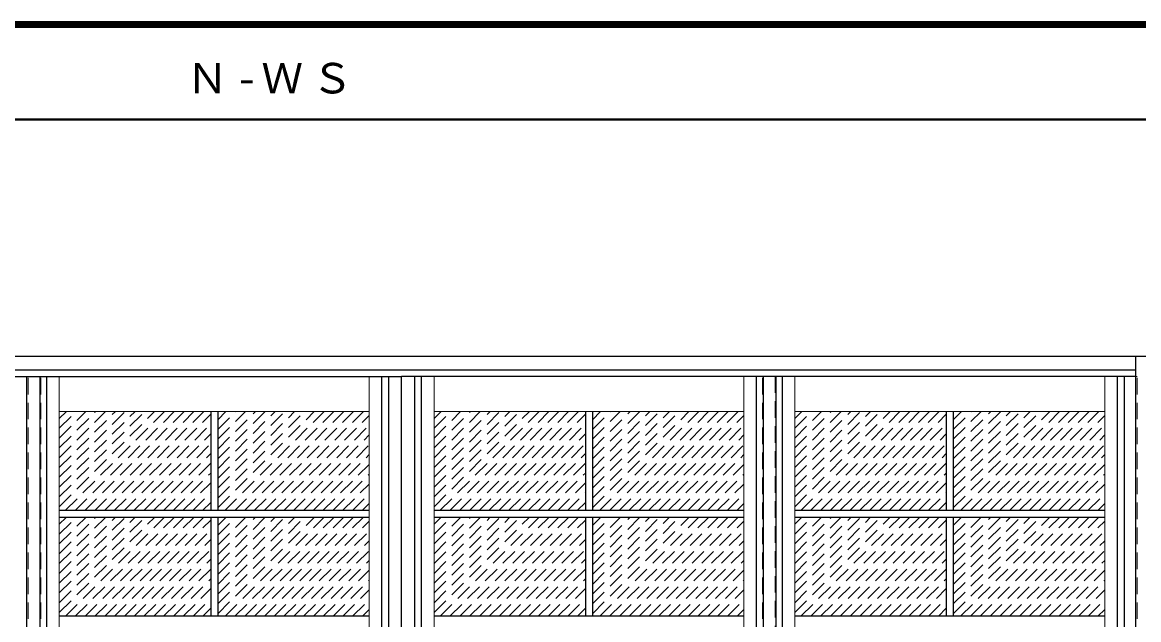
# Model space of a CAD drawing. Units: millimetres, scale not verified. Extents: x -6000 to 5700, y -4307 to 4175.
# Drawn here: x 2075 to 4488, y 2882 to 4175 of the extents above; entities that cross this region are included whole.
import ezdxf

# ---------------------------------------------------------------- set-up
doc = ezdxf.new("R2010")
doc.units = ezdxf.units.MM
doc.header["$LTSCALE"] = 30
doc.linetypes.add('DASHED1', pattern=[1.8, 1.2, -0.6])
for name, color, linetype, lineweight in [('0-2_扉', 3, 'Continuous', 25), ('0-3_仕上げ', 3, 'Continuous', 25), ('0-4_枠', 3, 'Continuous', 25), ('0-C_ハッチ', 4, 'DASHED1', 9), ('F-1_枠', 6, 'Continuous', 40)]:
    doc.layers.add(name, color=color, linetype=linetype, lineweight=lineweight)
doc.layers.add('0-A_文字', color=7, linetype='Continuous')
doc.styles.add('ＭＳ ゴシック', font='')
doc.styles.get('ＭＳ ゴシック').set_extended_font_data('MS Gothic')

msp = doc.modelspace()

# ---------------------------------------------------------------- linework, layer by layer
at = {"layer": '0-2_扉'}
for p, q in [((1308, 3409), (2895, 3409)), ((2085, 1426), (2085, 3409)), ((2895, 1426), (2895, 3409)), ((4482, 3409), (2895, 3409)), ((3705, 1426), (3705, 3409))]:
    msp.add_line(p, q, dxfattribs=at)
at = {"layer": '0-2_扉', "color": 4, "linetype": 'DASHED1', "lineweight": 9}
for p, q in [((2115, 1426), (2115, 3409)), ((3675, 1426), (3675, 3409))]:
    msp.add_line(p, q, dxfattribs=at)
msp.add_lwpolyline([(4482, 1426), (4485, 1426), (4485, 3409), (4482, 3409)], dxfattribs=at)
at = {"layer": '0-3_仕上げ', "color": 4, "linetype": 'DASHED1', "lineweight": 9}
for p, q in [((2087.5, 1426), (2087.5, 3409)), ((3702.5, 3409), (3702.5, 1426))]:
    msp.add_line(p, q, dxfattribs=at)
at = {"layer": '0-3_仕上げ'}
for p, q in [((2112.5, 3409), (2112.5, 1426)), ((2127.5, 3409), (2127.5, 1426)), ((2852.5, 1426), (2852.5, 3409)), ((2867.5, 1426), (2867.5, 3409)), ((2922.5, 3409), (2922.5, 1426)), ((2937.5, 3409), (2937.5, 1426)), ((3662.5, 1426), (3662.5, 3409)), ((3677.5, 1426), (3677.5, 3409)), ((3717.5, 3409), (3717.5, 1426)), ((4442.5, 1426), (4442.5, 3409)), ((4457.5, 1426), (4457.5, 3409)), ((2482.5, 3333), (2482.5, 3118.5)), ((2497.5, 3333), (2497.5, 3118.5)), ((3292.5, 3333), (3292.5, 3118.5)), ((3307.5, 3333), (3307.5, 3118.5)), ((4072.5, 3333), (4072.5, 3118.5)), ((4087.5, 3333), (4087.5, 3118.5)), ((2825, 3118.5), (2155, 3118.5)), ((3635, 3118.5), (2965, 3118.5)), ((4415, 3118.5), (3745, 3118.5)), ((2825, 3103.5), (2155, 3103.5)), ((2482.5, 3103.5), (2482.5, 2890)), ((2497.5, 3103.5), (2497.5, 2890)), ((3635, 3103.5), (2965, 3103.5)), ((3292.5, 3103.5), (3292.5, 2890)), ((3307.5, 3103.5), (3307.5, 2890)), ((4415, 3103.5), (3745, 3103.5)), ((4072.5, 3103.5), (4072.5, 2890)), ((4087.5, 3103.5), (4087.5, 2890)), ((2825, 2890), (2155, 2890)), ((3635, 2890), (2965, 2890)), ((4415, 2890), (3745, 2890))]:
    msp.add_line(p, q, dxfattribs=at)
at = {"layer": '0-3_仕上げ', "color": 7, "lineweight": 18}
for p, q in [((2155, 3409), (2155, 1426)), ((2825, 1426), (2825, 3409)), ((2965, 3409), (2965, 1426)), ((3635, 1426), (3635, 3409)), ((3745, 3409), (3745, 1426)), ((4415, 1426), (4415, 3409)), ((2825, 3333), (2155, 3333)), ((3635, 3333), (2965, 3333)), ((4415, 3333), (3745, 3333))]:
    msp.add_line(p, q, dxfattribs=at)
at = {"layer": '0-4_枠'}
for p, q in [((1278, 3453), (4512, 3453)), ((4482, 1406), (4482, 3453)), ((1308, 3423), (4482, 3423))]:
    msp.add_line(p, q, dxfattribs=at)
at = {"layer": '0-C_ハッチ'}
for p, q in [((2155, 3317.85), (2170.15, 3333)), ((2155, 3126.93), (2361.07, 3333)), ((2155, 3148.14), (2339.86, 3333)), ((2155, 3169.35), (2318.65, 3333)), ((2155, 3190.57), (2297.43, 3333)), ((2155, 3211.78), (2276.22, 3333)), ((2155, 3232.99), (2255.01, 3333)), ((2155, 3254.21), (2233.79, 3333)), ((2155, 3275.42), (2212.58, 3333)), ((2155, 3296.63), (2191.37, 3333)), ((2167.79, 3118.5), (2382.29, 3333)), ((2189, 3118.5), (2403.5, 3333)), ((2210.21, 3118.5), (2424.71, 3333)), ((2231.43, 3118.5), (2445.93, 3333)), ((2252.64, 3118.5), (2467.14, 3333)), ((2497.5, 3124.35), (2706.15, 3333)), ((2497.5, 3145.57), (2684.93, 3333)), ((2497.5, 3166.78), (2663.72, 3333)), ((2497.5, 3187.99), (2642.51, 3333)), ((2497.5, 3209.21), (2621.29, 3333)), ((2497.5, 3230.42), (2600.08, 3333)), ((2497.5, 3251.63), (2578.87, 3333)), ((2497.5, 3272.85), (2557.65, 3333)), ((2497.5, 3294.06), (2536.44, 3333)), ((2497.5, 3315.27), (2515.23, 3333)), ((2512.86, 3118.5), (2727.36, 3333)), ((2534.07, 3118.5), (2748.57, 3333)), ((2555.29, 3118.5), (2769.79, 3333)), ((2576.5, 3118.5), (2791, 3333)), ((2597.71, 3118.5), (2812.21, 3333)), ((2965, 3317.85), (2980.15, 3333)), ((2965, 3126.93), (3171.07, 3333)), ((2965, 3148.14), (3149.86, 3333)), ((2965, 3169.35), (3128.65, 3333)), ((2965, 3190.57), (3107.43, 3333)), ((2965, 3211.78), (3086.22, 3333)), ((2965, 3232.99), (3065.01, 3333)), ((2965, 3254.21), (3043.79, 3333)), ((2965, 3275.42), (3022.58, 3333)), ((2965, 3296.63), (3001.37, 3333)), ((2977.79, 3118.5), (3192.29, 3333)), ((2999, 3118.5), (3213.5, 3333)), ((3020.21, 3118.5), (3234.71, 3333)), ((3041.43, 3118.5), (3255.93, 3333)), ((3062.64, 3118.5), (3277.14, 3333)), ((3307.5, 3124.35), (3516.15, 3333)), ((3307.5, 3145.57), (3494.93, 3333)), ((3307.5, 3166.78), (3473.72, 3333)), ((3307.5, 3187.99), (3452.51, 3333)), ((3307.5, 3209.21), (3431.29, 3333)), ((3307.5, 3230.42), (3410.08, 3333)), ((3307.5, 3251.63), (3388.87, 3333)), ((3307.5, 3272.85), (3367.65, 3333)), ((3307.5, 3294.06), (3346.44, 3333)), ((3307.5, 3315.27), (3325.23, 3333)), ((3322.86, 3118.5), (3537.36, 3333)), ((3344.07, 3118.5), (3558.57, 3333)), ((3365.29, 3118.5), (3579.79, 3333)), ((3386.5, 3118.5), (3601, 3333)), ((3407.71, 3118.5), (3622.21, 3333)), ((3745, 3317.85), (3760.15, 3333)), ((3745, 3126.93), (3951.07, 3333)), ((3745, 3148.14), (3929.86, 3333)), ((3745, 3169.35), (3908.65, 3333)), ((3745, 3190.57), (3887.43, 3333)), ((3745, 3211.78), (3866.22, 3333)), ((3745, 3232.99), (3845.01, 3333)), ((3745, 3254.21), (3823.79, 3333)), ((3745, 3275.42), (3802.58, 3333)), ((3745, 3296.63), (3781.37, 3333)), ((3757.79, 3118.5), (3972.29, 3333)), ((3779, 3118.5), (3993.5, 3333)), ((3800.21, 3118.5), (4014.71, 3333)), ((3821.43, 3118.5), (4035.93, 3333)), ((3842.64, 3118.5), (4057.14, 3333)), ((4087.5, 3124.35), (4296.15, 3333)), ((4087.5, 3145.57), (4274.93, 3333)), ((4087.5, 3166.78), (4253.72, 3333)), ((4087.5, 3187.99), (4232.51, 3333)), ((4087.5, 3209.21), (4211.29, 3333)), ((4087.5, 3230.42), (4190.08, 3333)), ((4087.5, 3251.63), (4168.87, 3333)), ((4087.5, 3272.85), (4147.65, 3333)), ((4087.5, 3294.06), (4126.44, 3333)), ((4087.5, 3315.27), (4105.23, 3333)), ((4102.86, 3118.5), (4317.36, 3333)), ((4124.07, 3118.5), (4338.57, 3333)), ((4145.29, 3118.5), (4359.79, 3333)), ((4166.5, 3118.5), (4381, 3333)), ((4187.71, 3118.5), (4402.21, 3333)), ((2273.85, 3118.5), (2482.5, 3327.15)), ((2618.93, 3118.5), (2825, 3324.57)), ((3083.85, 3118.5), (3292.5, 3327.15)), ((3428.93, 3118.5), (3635, 3324.57)), ((3863.85, 3118.5), (4072.5, 3327.15)), ((4208.93, 3118.5), (4415, 3324.57)), ((2295.07, 3118.5), (2482.5, 3305.93)), ((2316.28, 3118.5), (2482.5, 3284.72)), ((2640.14, 3118.5), (2825, 3303.36)), ((2661.35, 3118.5), (2825, 3282.15)), ((3105.07, 3118.5), (3292.5, 3305.93)), ((3126.28, 3118.5), (3292.5, 3284.72)), ((3450.14, 3118.5), (3635, 3303.36)), ((3471.35, 3118.5), (3635, 3282.15)), ((3885.07, 3118.5), (4072.5, 3305.93)), ((3906.28, 3118.5), (4072.5, 3284.72)), ((4230.14, 3118.5), (4415, 3303.36)), ((4251.35, 3118.5), (4415, 3282.15)), ((2337.49, 3118.5), (2482.5, 3263.51)), ((2682.57, 3118.5), (2825, 3260.93)), ((3147.49, 3118.5), (3292.5, 3263.51)), ((3492.57, 3118.5), (3635, 3260.93)), ((3927.49, 3118.5), (4072.5, 3263.51)), ((4272.57, 3118.5), (4415, 3260.93)), ((2358.7, 3118.5), (2482.5, 3242.29)), ((2703.78, 3118.5), (2825, 3239.72)), ((3168.7, 3118.5), (3292.5, 3242.29)), ((3513.78, 3118.5), (3635, 3239.72)), ((3948.7, 3118.5), (4072.5, 3242.29)), ((4293.78, 3118.5), (4415, 3239.72)), ((2379.92, 3118.5), (2482.5, 3221.08)), ((2724.99, 3118.5), (2825, 3218.51)), ((3189.92, 3118.5), (3292.5, 3221.08)), ((3534.99, 3118.5), (3635, 3218.51)), ((3969.92, 3118.5), (4072.5, 3221.08)), ((4314.99, 3118.5), (4415, 3218.51)), ((2401.13, 3118.5), (2482.5, 3199.87)), ((2746.2, 3118.5), (2825, 3197.29)), ((3211.13, 3118.5), (3292.5, 3199.87)), ((3556.2, 3118.5), (3635, 3197.29)), ((3991.13, 3118.5), (4072.5, 3199.87)), ((4336.2, 3118.5), (4415, 3197.29)), ((2422.34, 3118.5), (2482.5, 3178.65)), ((2767.42, 3118.5), (2825, 3176.08)), ((3232.34, 3118.5), (3292.5, 3178.65)), ((3577.42, 3118.5), (3635, 3176.08)), ((4012.34, 3118.5), (4072.5, 3178.65)), ((4357.42, 3118.5), (4415, 3176.08)), ((2443.56, 3118.5), (2482.5, 3157.44)), ((2788.63, 3118.5), (2825, 3154.87)), ((3253.56, 3118.5), (3292.5, 3157.44)), ((3598.63, 3118.5), (3635, 3154.87)), ((4033.56, 3118.5), (4072.5, 3157.44)), ((4378.63, 3118.5), (4415, 3154.87)), ((2464.77, 3118.5), (2482.5, 3136.23)), ((2809.84, 3118.5), (2825, 3133.65)), ((3274.77, 3118.5), (3292.5, 3136.23)), ((3619.84, 3118.5), (3635, 3133.65)), ((4054.77, 3118.5), (4072.5, 3136.23)), ((4399.84, 3118.5), (4415, 3133.65)), ((2155, 2897.93), (2360.57, 3103.5)), ((2155, 2919.14), (2339.36, 3103.5)), ((2155, 2940.35), (2318.15, 3103.5)), ((2155, 2961.57), (2296.93, 3103.5)), ((2155, 2982.78), (2275.72, 3103.5)), ((2155, 3003.99), (2254.51, 3103.5)), ((2155, 3025.21), (2233.29, 3103.5)), ((2155, 3046.42), (2212.08, 3103.5)), ((2155, 3067.63), (2190.87, 3103.5)), ((2155, 3088.85), (2169.65, 3103.5)), ((2168.29, 2890), (2381.79, 3103.5)), ((2189.5, 2890), (2403, 3103.5)), ((2210.71, 2890), (2424.21, 3103.5)), ((2231.93, 2890), (2445.43, 3103.5)), ((2253.14, 2890), (2466.64, 3103.5)), ((2274.35, 2890), (2482.5, 3098.15)), ((2497.5, 2895.35), (2705.65, 3103.5)), ((2497.5, 2916.57), (2684.43, 3103.5)), ((2497.5, 2937.78), (2663.22, 3103.5)), ((2497.5, 2958.99), (2642.01, 3103.5)), ((2497.5, 2980.21), (2620.79, 3103.5)), ((2497.5, 3001.42), (2599.58, 3103.5)), ((2497.5, 3022.63), (2578.37, 3103.5)), ((2497.5, 3043.85), (2557.15, 3103.5)), ((2497.5, 3065.06), (2535.94, 3103.5)), ((2497.5, 3086.27), (2514.73, 3103.5)), ((2513.36, 2890), (2726.86, 3103.5)), ((2534.57, 2890), (2748.07, 3103.5)), ((2555.79, 2890), (2769.29, 3103.5)), ((2577, 2890), (2790.5, 3103.5)), ((2598.21, 2890), (2811.71, 3103.5)), ((2619.43, 2890), (2825, 3095.57)), ((2965, 2897.93), (3170.57, 3103.5)), ((2965, 2919.14), (3149.36, 3103.5)), ((2965, 2940.35), (3128.15, 3103.5)), ((2965, 2961.57), (3106.93, 3103.5)), ((2965, 2982.78), (3085.72, 3103.5)), ((2965, 3003.99), (3064.51, 3103.5)), ((2965, 3025.21), (3043.29, 3103.5)), ((2965, 3046.42), (3022.08, 3103.5)), ((2965, 3067.63), (3000.87, 3103.5)), ((2965, 3088.85), (2979.65, 3103.5)), ((2978.29, 2890), (3191.79, 3103.5)), ((2999.5, 2890), (3213, 3103.5)), ((3020.71, 2890), (3234.21, 3103.5)), ((3041.93, 2890), (3255.43, 3103.5)), ((3063.14, 2890), (3276.64, 3103.5)), ((3084.35, 2890), (3292.5, 3098.15)), ((3307.5, 2895.35), (3515.65, 3103.5)), ((3307.5, 2916.57), (3494.43, 3103.5)), ((3307.5, 2937.78), (3473.22, 3103.5)), ((3307.5, 2958.99), (3452.01, 3103.5)), ((3307.5, 2980.21), (3430.79, 3103.5)), ((3307.5, 3001.42), (3409.58, 3103.5)), ((3307.5, 3022.63), (3388.37, 3103.5)), ((3307.5, 3043.85), (3367.15, 3103.5)), ((3307.5, 3065.06), (3345.94, 3103.5)), ((3307.5, 3086.27), (3324.73, 3103.5)), ((3323.36, 2890), (3536.86, 3103.5)), ((3344.57, 2890), (3558.07, 3103.5)), ((3365.79, 2890), (3579.29, 3103.5)), ((3387, 2890), (3600.5, 3103.5)), ((3408.21, 2890), (3621.71, 3103.5)), ((3429.43, 2890), (3635, 3095.57)), ((3745, 2897.93), (3950.57, 3103.5)), ((3745, 2919.14), (3929.36, 3103.5)), ((3745, 2940.35), (3908.15, 3103.5)), ((3745, 2961.57), (3886.93, 3103.5)), ((3745, 2982.78), (3865.72, 3103.5)), ((3745, 3003.99), (3844.51, 3103.5)), ((3745, 3025.21), (3823.29, 3103.5)), ((3745, 3046.42), (3802.08, 3103.5)), ((3745, 3067.63), (3780.87, 3103.5)), ((3745, 3088.85), (3759.65, 3103.5)), ((3758.29, 2890), (3971.79, 3103.5)), ((3779.5, 2890), (3993, 3103.5)), ((3800.71, 2890), (4014.21, 3103.5)), ((3821.93, 2890), (4035.43, 3103.5)), ((3843.14, 2890), (4056.64, 3103.5)), ((3864.35, 2890), (4072.5, 3098.15)), ((4087.5, 2895.35), (4295.65, 3103.5)), ((4087.5, 2916.57), (4274.43, 3103.5)), ((4087.5, 2937.78), (4253.22, 3103.5)), ((4087.5, 2958.99), (4232.01, 3103.5)), ((4087.5, 2980.21), (4210.79, 3103.5)), ((4087.5, 3001.42), (4189.58, 3103.5)), ((4087.5, 3022.63), (4168.37, 3103.5)), ((4087.5, 3043.85), (4147.15, 3103.5)), ((4087.5, 3065.06), (4125.94, 3103.5)), ((4087.5, 3086.27), (4104.73, 3103.5)), ((4103.36, 2890), (4316.86, 3103.5)), ((4124.57, 2890), (4338.07, 3103.5)), ((4145.79, 2890), (4359.29, 3103.5)), ((4167, 2890), (4380.5, 3103.5)), ((4188.21, 2890), (4401.71, 3103.5)), ((4209.43, 2890), (4415, 3095.57)), ((2295.57, 2890), (2482.5, 3076.93)), ((2640.64, 2890), (2825, 3074.36)), ((3105.57, 2890), (3292.5, 3076.93)), ((3450.64, 2890), (3635, 3074.36)), ((3885.57, 2890), (4072.5, 3076.93)), ((4230.64, 2890), (4415, 3074.36)), ((2316.78, 2890), (2482.5, 3055.72)), ((2661.85, 2890), (2825, 3053.15)), ((3126.78, 2890), (3292.5, 3055.72)), ((3471.85, 2890), (3635, 3053.15)), ((3906.78, 2890), (4072.5, 3055.72)), ((4251.85, 2890), (4415, 3053.15)), ((2337.99, 2890), (2482.5, 3034.51)), ((2683.07, 2890), (2825, 3031.93)), ((3147.99, 2890), (3292.5, 3034.51)), ((3493.07, 2890), (3635, 3031.93)), ((3927.99, 2890), (4072.5, 3034.51)), ((4273.07, 2890), (4415, 3031.93)), ((2359.2, 2890), (2482.5, 3013.29)), ((2704.28, 2890), (2825, 3010.72)), ((3169.2, 2890), (3292.5, 3013.29)), ((3514.28, 2890), (3635, 3010.72)), ((3949.2, 2890), (4072.5, 3013.29)), ((4294.28, 2890), (4415, 3010.72)), ((2380.42, 2890), (2482.5, 2992.08)), ((2401.63, 2890), (2482.5, 2970.87)), ((2725.49, 2890), (2825, 2989.51)), ((3190.42, 2890), (3292.5, 2992.08)), ((3211.63, 2890), (3292.5, 2970.87)), ((3535.49, 2890), (3635, 2989.51)), ((3970.42, 2890), (4072.5, 2992.08)), ((3991.63, 2890), (4072.5, 2970.87)), ((4315.49, 2890), (4415, 2989.51)), ((2422.84, 2890), (2482.5, 2949.65)), ((2746.7, 2890), (2825, 2968.29)), ((2767.92, 2890), (2825, 2947.08)), ((3232.84, 2890), (3292.5, 2949.65)), ((3556.7, 2890), (3635, 2968.29)), ((3577.92, 2890), (3635, 2947.08)), ((4012.84, 2890), (4072.5, 2949.65)), ((4336.7, 2890), (4415, 2968.29)), ((4357.92, 2890), (4415, 2947.08)), ((2444.06, 2890), (2482.5, 2928.44)), ((2789.13, 2890), (2825, 2925.87)), ((3254.06, 2890), (3292.5, 2928.44)), ((3599.13, 2890), (3635, 2925.87)), ((4034.06, 2890), (4072.5, 2928.44)), ((4379.13, 2890), (4415, 2925.87)), ((2465.27, 2890), (2482.5, 2907.23)), ((2810.34, 2890), (2825, 2904.65)), ((3275.27, 2890), (3292.5, 2907.23)), ((3620.34, 2890), (3635, 2904.65)), ((4055.27, 2890), (4072.5, 2907.23)), ((4400.34, 2890), (4415, 2904.65))]:
    msp.add_line(p, q, dxfattribs=at)
at = {"layer": 'F-1_枠'}
for p, q in [((-6000, 4175), (5700, 4175)), ((-6000, 4170), (5700, 4170)), ((-6000, 4165), (5700, 4165)), ((-6000, 3965), (5700, 3965))]:
    msp.add_line(p, q, dxfattribs=at)

# ---------------------------------------------------------------- texts
at = {"layer": '0-A_文字', "insert": (2430, 4020), "char_height": 65.98, "attachment_point": 7, "style": 'ＭＳ ゴシック'}
msp.add_mtext('\\T1.2;Ｎ-ＷＳ', dxfattribs=at)

doc.saveas('drawing.dxf')
